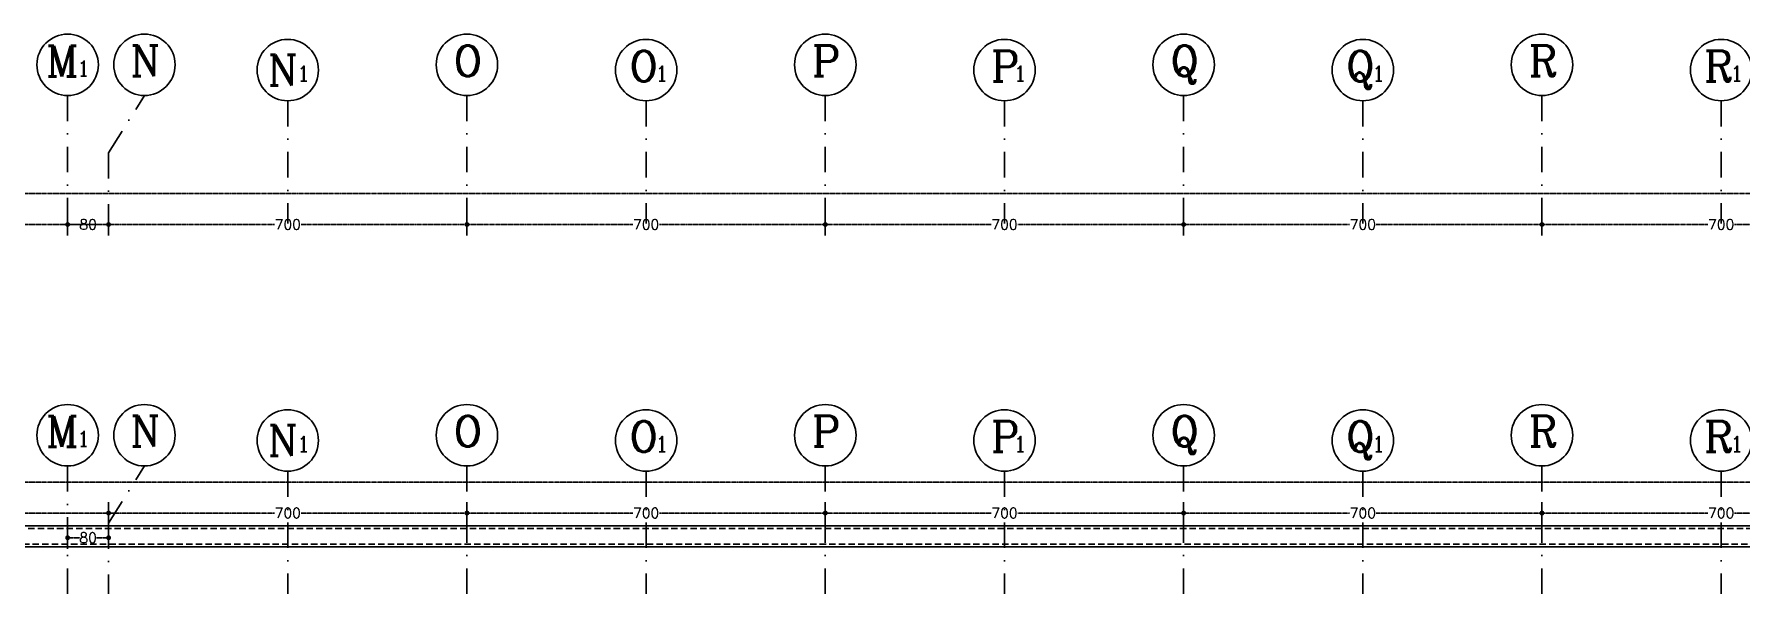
# Model space of a CAD drawing. Header units: inches. Extents: x 567429 to 582707, y 126347 to 133675.
# Drawn here: x 576798 to 580131, y 132581 to 133675 of the extents above; entities that cross this region are included whole.
import ezdxf
from ezdxf.enums import TextEntityAlignment as Align

# ---------------------------------------------------------------- set-up
doc = ezdxf.new("R2010")
doc.units = ezdxf.units.IN
doc.header["$MEASUREMENT"] = 0
doc.header["$PDMODE"] = 66
for name, pattern in [('DASHDOT2', [0.5, 0.25, -0.125, 0, -0.125]), ('DASHED2', [0.375, 0.25, -0.125]), ('HIDDEN', [0.375, 0.25, -0.125])]:
    doc.linetypes.add(name, pattern=pattern)
for name, color, linetype in [('2', 1, 'Continuous'), ('axx', 8, 'DASHED2'), ('DIM', 15, 'Continuous'), ('win', 1, 'Continuous')]:
    doc.layers.add(name, color=color, linetype=linetype)
doc.styles.add('ROMANS', font='romans.shx')
doc.styles.add('style1', font='romanc.shx', dxfattribs={"oblique": 5, "height": 25})
doc.dimstyles.new('DIM 1-100', dxfattribs={"dimtxt": 20, "dimasz": 1, "dimexe": 1, "dimexo": 0.08, "dimgap": 0.09, "dimtad": 0, "dimdec": 0, "dimzin": 0, "dimdsep": 46, "dimtxsty": 'ROMANS', "dimblk": 'KHAT', "dimcen": 0.09, "dimse1": 1, "dimse2": 1, "dimclrd": 15, "dimclre": 15, "dimclrt": 6, "dimadec": 0, "dimazin": 0, "dimtfac": 1, "dimtdec": 0, "dimtix": 1, "dimtmove": 2, "dimatfit": 3, "dimfxl": 1, "dimtolj": 1, "dimtzin": 0, "dimarcsym": 2})

# ---------------------------------------------------------------- blocks, each defined once
blk = doc.blocks.new('KHAT')
at = {"layer": 'DIM', "ltscale": 0.5}
blk.add_line((0, -21.5), (0, 21.5), dxfattribs=at)
at = {"layer": 'DIM', "ltscale": 0.5, "const_width": 4.75}
blk.add_lwpolyline([(-2.4, 0, 1), (2.4, 0, 1)], format="xyb", close=True, dxfattribs=at)
blk = doc.blocks.new('*D232')
at = {"color": 15, "lineweight": -2, "transparency": 16777216}
for p, q in [((8451, 6931.2), (8624.2, 6931.2)), ((8849, 6931.2), (8675.8, 6931.2))]:
    blk.add_line(p, q, dxfattribs=at)
at = {"layer": 'Defpoints', "color": 0, "transparency": 16777216}
for p in [(8850, 6931.2), (8450, 6850.8), (8850, 6850.8)]:
    blk.add_point(p, dxfattribs=at)
at = {"color": 15, "lineweight": -2, "transparency": 16777216, "rotation": 180}
blk.add_blockref('KHAT', (8450, 6931.2), dxfattribs=at)
at = {"color": 15, "lineweight": -2, "transparency": 16777216}
blk.add_blockref('KHAT', (8850, 6931.2), dxfattribs=at)
at = {"color": 6, "transparency": 16777216, "insert": (8650, 6931.2), "char_height": 20, "attachment_point": 5, "style": 'ROMANS'}
blk.add_mtext('\\A1;400', dxfattribs=at)
blk = doc.blocks.new('*D233')
at = {"color": 15, "lineweight": -2, "transparency": 16777216}
for p, q in [((8851, 6931.2), (9174.2, 6931.2)), ((9549, 6931.2), (9225.8, 6931.2))]:
    blk.add_line(p, q, dxfattribs=at)
at = {"layer": 'Defpoints', "color": 0, "transparency": 16777216}
for p in [(9550, 6931.2), (8850, 6850.8), (9550, 6850.8)]:
    blk.add_point(p, dxfattribs=at)
at = {"color": 15, "lineweight": -2, "transparency": 16777216, "rotation": 180}
blk.add_blockref('KHAT', (8850, 6931.2), dxfattribs=at)
at = {"color": 15, "lineweight": -2, "transparency": 16777216}
blk.add_blockref('KHAT', (9550, 6931.2), dxfattribs=at)
at = {"color": 6, "transparency": 16777216, "insert": (9200, 6931.2), "char_height": 20, "attachment_point": 5, "style": 'ROMANS'}
blk.add_mtext('\\A1;700', dxfattribs=at)
blk = doc.blocks.new('*D234')
at = {"color": 15, "lineweight": -2, "transparency": 16777216}
for p, q in [((9551, 6931.2), (9874.2, 6931.2)), ((10249, 6931.2), (9925.8, 6931.2))]:
    blk.add_line(p, q, dxfattribs=at)
at = {"layer": 'Defpoints', "color": 0, "transparency": 16777216}
for p in [(10250, 6931.2), (9550, 6850.8), (10250, 6850.8)]:
    blk.add_point(p, dxfattribs=at)
at = {"color": 15, "lineweight": -2, "transparency": 16777216, "rotation": 180}
blk.add_blockref('KHAT', (9550, 6931.2), dxfattribs=at)
at = {"color": 15, "lineweight": -2, "transparency": 16777216}
blk.add_blockref('KHAT', (10250, 6931.2), dxfattribs=at)
at = {"color": 6, "transparency": 16777216, "insert": (9900, 6931.2), "char_height": 20, "attachment_point": 5, "style": 'ROMANS'}
blk.add_mtext('\\A1;700', dxfattribs=at)
blk = doc.blocks.new('*D235')
at = {"color": 15, "lineweight": -2, "transparency": 16777216}
for p, q in [((10251, 6931.2), (10574.2, 6931.2)), ((10949, 6931.2), (10625.8, 6931.2))]:
    blk.add_line(p, q, dxfattribs=at)
at = {"layer": 'Defpoints', "color": 0, "transparency": 16777216}
for p in [(10950, 6931.2), (10250, 6850.8), (10950, 6850.8)]:
    blk.add_point(p, dxfattribs=at)
at = {"color": 15, "lineweight": -2, "transparency": 16777216, "rotation": 180}
blk.add_blockref('KHAT', (10250, 6931.2), dxfattribs=at)
at = {"color": 15, "lineweight": -2, "transparency": 16777216}
blk.add_blockref('KHAT', (10950, 6931.2), dxfattribs=at)
at = {"color": 6, "transparency": 16777216, "insert": (10600, 6931.2), "char_height": 20, "attachment_point": 5, "style": 'ROMANS'}
blk.add_mtext('\\A1;700', dxfattribs=at)
blk = doc.blocks.new('*D236')
at = {"color": 15, "lineweight": -2, "transparency": 16777216}
for p, q in [((10951, 6931.2), (11274.2, 6931.2)), ((11649, 6931.2), (11325.8, 6931.2))]:
    blk.add_line(p, q, dxfattribs=at)
at = {"layer": 'Defpoints', "color": 0, "transparency": 16777216}
for p in [(11650, 6931.2), (10950, 6850.8), (11650, 6850.8)]:
    blk.add_point(p, dxfattribs=at)
at = {"color": 15, "lineweight": -2, "transparency": 16777216, "rotation": 180}
blk.add_blockref('KHAT', (10950, 6931.2), dxfattribs=at)
at = {"color": 15, "lineweight": -2, "transparency": 16777216}
blk.add_blockref('KHAT', (11650, 6931.2), dxfattribs=at)
at = {"color": 6, "transparency": 16777216, "insert": (11300, 6931.2), "char_height": 20, "attachment_point": 5, "style": 'ROMANS'}
blk.add_mtext('\\A1;700', dxfattribs=at)
blk = doc.blocks.new('*D237')
at = {"color": 15, "lineweight": -2, "transparency": 16777216}
for p, q in [((11651, 6931.2), (11974.2, 6931.2)), ((12349, 6931.2), (12025.8, 6931.2))]:
    blk.add_line(p, q, dxfattribs=at)
at = {"layer": 'Defpoints', "color": 0, "transparency": 16777216}
for p in [(12350, 6931.2), (11650, 6850.8), (12350, 6850.8)]:
    blk.add_point(p, dxfattribs=at)
at = {"color": 15, "lineweight": -2, "transparency": 16777216, "rotation": 180}
blk.add_blockref('KHAT', (11650, 6931.2), dxfattribs=at)
at = {"color": 15, "lineweight": -2, "transparency": 16777216}
blk.add_blockref('KHAT', (12350, 6931.2), dxfattribs=at)
at = {"color": 6, "transparency": 16777216, "insert": (12000, 6931.2), "char_height": 20, "attachment_point": 5, "style": 'ROMANS'}
blk.add_mtext('\\A1;700', dxfattribs=at)
blk = doc.blocks.new('*D245')
at = {"color": 15, "lineweight": -2, "transparency": 16777216}
for p, q in [((1, 6991.5), (7034.2, 6991.5)), ((14549, 6991.5), (7121, 6991.5))]:
    blk.add_line(p, q, dxfattribs=at)
at = {"layer": 'Defpoints', "color": 0, "transparency": 16777216}
for p in [(0, 6991.2), (14550, 6991.5), (14550, 6931.2)]:
    blk.add_point(p, dxfattribs=at)
at = {"color": 15, "lineweight": -2, "transparency": 16777216, "rotation": 180}
blk.add_blockref('KHAT', (0, 6991.5), dxfattribs=at)
at = {"color": 15, "lineweight": -2, "transparency": 16777216}
blk.add_blockref('KHAT', (14550, 6991.5), dxfattribs=at)
at = {"color": 6, "transparency": 16777216, "insert": (7077.6, 6991.5), "char_height": 20, "attachment_point": 5, "style": 'ROMANS'}
blk.add_mtext('\\A1;14550', dxfattribs=at)
blk = doc.blocks.new('*D264')
at = {"color": 15, "lineweight": -2, "transparency": 16777216}
for p, q in [((8771, 6882.9), (8793.7, 6882.9)), ((8849, 6882.9), (8826.3, 6882.9))]:
    blk.add_line(p, q, dxfattribs=at)
at = {"layer": 'Defpoints', "color": 0, "transparency": 16777216}
for p in [(8770, 6882.9), (8850, 6900.4), (8850, 6882.9)]:
    blk.add_point(p, dxfattribs=at)
at = {"color": 15, "lineweight": -2, "transparency": 16777216, "rotation": 180}
blk.add_blockref('KHAT', (8770, 6882.9), dxfattribs=at)
at = {"color": 15, "lineweight": -2, "transparency": 16777216}
blk.add_blockref('KHAT', (8850, 6882.9), dxfattribs=at)
at = {"color": 6, "transparency": 16777216, "insert": (8810, 6882.9), "char_height": 20, "attachment_point": 5, "style": 'ROMANS'}
blk.add_mtext('\\A1;80', dxfattribs=at)
blk = doc.blocks.new('Axes')
at = {"layer": 'axx', "linetype": 'DASHDOT2', "ltscale": 200}
for p, q in [((8770, 7023.2), (8770, 6773.2)), ((8850, 6911.2), (8920, 7023.2)), ((9200, 7013), (9200, 6773.2)), ((9550, 7023.2), (9550, 6773.2)), ((9900, 7013), (9900, 6773.2)), ((10250, 7023.2), (10250, 6773.2)), ((10600, 7013), (10600, 6773.2)), ((10950, 7023.2), (10950, 6773.2)), ((11300, 7013), (11300, 6773.2)), ((11650, 7023.2), (11650, 6773.2)), ((12000, 7013), (12000, 6773.2)), ((8850, 6911.2), (8850, 6773.2))]:
    blk.add_line(p, q, dxfattribs=at)
at = {"layer": 'axx', "color": 3, "linetype": 'Continuous'}
for centre in [(8770, 7083.2), (8920, 7083.2), (9550, 7083.2), (10250, 7083.2), (10950, 7083.2), (11650, 7083.2), (9200, 7073), (9900, 7073), (10600, 7073), (11300, 7073), (12000, 7073)]:
    blk.add_circle(centre, 60, dxfattribs=at)
at = {"layer": 'axx', "color": 6, "style": 'style1'}
for s, height, p in [('M', 60, (8759.7, 7060.3)), ('N', 60, (8921.8, 7061)), ('N', 60, (9190.4, 7042.8)), ('O', 60, (9551.8, 7061)), ('O', 60, (9895.4, 7050.8)), ('P', 60, (10251.8, 7061)), ('P', 60, (10601.8, 7050.8)), ('Q', 60, (10951.8, 7061)), ('Q', 60, (11295.1, 7050.8)), ('R', 60, (11651.8, 7061)), ('R', 60, (11994.8, 7050.8)), ('1', 30, (8800.7, 7061.3)), ('1', 30, (9230.7, 7051.1)), ('1', 30, (9930.7, 7051.1)), ('1', 30, (10630.7, 7051.1)), ('1', 30, (11330.7, 7051.1)), ('1', 30, (12030.7, 7051.1))]:
    blk.add_text(s, height=height, dxfattribs=at).set_placement(p, align=Align.CENTER)
dim = blk.add_linear_dim(base=(14550, 6991.5), p1=(0, 6991.2), p2=(14550, 6931.2), dimstyle='DIM 1-100')
dim.commit()
dim.dimension.update_dxf_attribs({"geometry": '*D245', "text_midpoint": (7077.6, 6991.5), "dimtype": 128})
for base, p1, p2, picture, middle in [((8850, 6931.2), (8450, 6850.8), (8850, 6850.8), '*D232', (8650, 6931.2)), ((9550, 6931.2), (8850, 6850.8), (9550, 6850.8), '*D233', (9200, 6931.2)), ((10250, 6931.2), (9550, 6850.8), (10250, 6850.8), '*D234', (9900, 6931.2)), ((10950, 6931.2), (10250, 6850.8), (10950, 6850.8), '*D235', (10600, 6931.2)), ((11650, 6931.2), (10950, 6850.8), (11650, 6850.8), '*D236', (11300, 6931.2)), ((12350, 6931.2), (11650, 6850.8), (12350, 6850.8), '*D237', (12000, 6931.2)), ((8850, 6882.9), (8770, 6882.9), (8850, 6862.9), '*D264', (8810, 6882.9))]:
    dim = blk.add_linear_dim(base=base, p1=p1, p2=p2, dimstyle='DIM 1-100')
    dim.commit()
    dim.dimension.update_dxf_attribs({"geometry": picture, "text_midpoint": middle})

msp = doc.modelspace()

# ---------------------------------------------------------------- linework, layer by layer
at = {"layer": '2', "color": 15, "ltscale": 2}
for p, q in [((576768.7, 132713.8), (582691.5, 132713.8)), ((576755.3, 132672.8), (582650.5, 132672.8))]:
    msp.add_line(p, q, dxfattribs=at)
at = {"layer": 'axx', "color": 15, "linetype": 'DASHDOT2', "ltscale": 200}
for p, q in [((576863, 133554.7), (576863, 133304.7)), ((576943, 133442.7), (577013, 133554.7)), ((577293, 133544.4), (577293, 133304.7)), ((577643, 133554.7), (577643, 133304.7)), ((577993, 133544.4), (577993, 133304.7)), ((578343, 133554.7), (578343, 133304.7)), ((578693, 133544.4), (578693, 133304.7)), ((579043, 133554.7), (579043, 133304.7)), ((579393, 133544.4), (579393, 133304.7)), ((579743, 133554.7), (579743, 133304.7)), ((580093, 133544.4), (580093, 133304.7)), ((576943, 133442.7), (576943, 133304.7))]:
    msp.add_line(p, q, dxfattribs=at)
at = {"layer": 'axx', "color": 15}
for p, q in [((582642, 133362.9), (575214, 133362.9)), ((576942, 133302.6), (576768.8, 133302.6)), ((576864, 133302.6), (576886.7, 133302.6)), ((576942, 133302.6), (576919.3, 133302.6)), ((576944, 133302.6), (577267.2, 133302.6)), ((577642, 133302.6), (577318.8, 133302.6)), ((577644, 133302.6), (577967.2, 133302.6)), ((578342, 133302.6), (578018.8, 133302.6)), ((578344, 133302.6), (578667.2, 133302.6)), ((579042, 133302.6), (578718.8, 133302.6)), ((579044, 133302.6), (579367.2, 133302.6)), ((579742, 133302.6), (579418.8, 133302.6)), ((579744, 133302.6), (580067.2, 133302.6)), ((580442, 133302.6), (580118.8, 133302.6))]:
    msp.add_line(p, q, dxfattribs=at)
at = {"layer": 'axx', "color": 15, "linetype": 'Continuous'}
for centre in [(576863, 133614.7), (577013, 133614.7), (577293, 133604.4), (577643, 133614.7), (577993, 133604.4), (578343, 133614.7), (578693, 133604.4), (579043, 133614.7), (579393, 133604.4), (579743, 133614.7), (580093, 133604.4)]:
    msp.add_circle(centre, 60, dxfattribs=at)
at = {"layer": 'win', "color": 15, "linetype": 'HIDDEN', "ltscale": 50}
for p, q in [((576767.1, 132708.8), (582686.5, 132708.8)), ((576757, 132677.8), (582655.5, 132677.8))]:
    msp.add_line(p, q, dxfattribs=at)

# ---------------------------------------------------------------- block references
at = {"layer": 'axx', "color": 15, "rotation": 180}
for p in [(576863, 133302.6), (576943, 133302.6), (577643, 133302.6), (578343, 133302.6), (579043, 133302.6), (579743, 133302.6)]:
    msp.add_blockref('KHAT', p, dxfattribs=at)
at = {"layer": 'axx', "color": 15}
for p in [(576943, 133302.6), (576943, 133302.6), (577643, 133302.6), (578343, 133302.6), (579043, 133302.6), (579743, 133302.6)]:
    msp.add_blockref('KHAT', p, dxfattribs=at)
at = {"layer": 'axx'}
msp.add_blockref('Axes', (568093, 125807.5), dxfattribs=at)

# ---------------------------------------------------------------- texts
at = {"layer": 'axx', "color": 15, "style": 'style1'}
for s, height, p in [('M', 60, (576852.7, 133591.8)), ('N', 60, (577014.8, 133592.5)), ('N', 60, (577283.4, 133574.3)), ('O', 60, (577644.8, 133592.5)), ('O', 60, (577988.4, 133582.3)), ('P', 60, (578344.8, 133592.5)), ('P', 60, (578694.8, 133582.3)), ('Q', 60, (579044.8, 133592.5)), ('Q', 60, (579388.1, 133582.3)), ('R', 60, (579744.8, 133592.5)), ('R', 60, (580087.7, 133582.3)), ('1', 30, (576893.7, 133592.7)), ('1', 30, (577323.7, 133582.5)), ('1', 30, (578023.7, 133582.5)), ('1', 30, (578723.7, 133582.5)), ('1', 30, (579423.7, 133582.5)), ('1', 30, (580123.7, 133582.5))]:
    msp.add_text(s, height=height, dxfattribs=at).set_placement(p, align=Align.CENTER)
at = {"layer": 'axx', "color": 15, "char_height": 20, "attachment_point": 5, "style": 'ROMANS'}
for s, insert in [('\\A1;80', (576903, 133302.6)), ('\\A1;700', (577293, 133302.6)), ('\\A1;700', (577993, 133302.6)), ('\\A1;700', (578693, 133302.6)), ('\\A1;700', (579393, 133302.6)), ('\\A1;700', (580093, 133302.6))]:
    msp.add_mtext(s, dxfattribs=dict(at, insert=insert))

doc.saveas('drawing.dxf')
